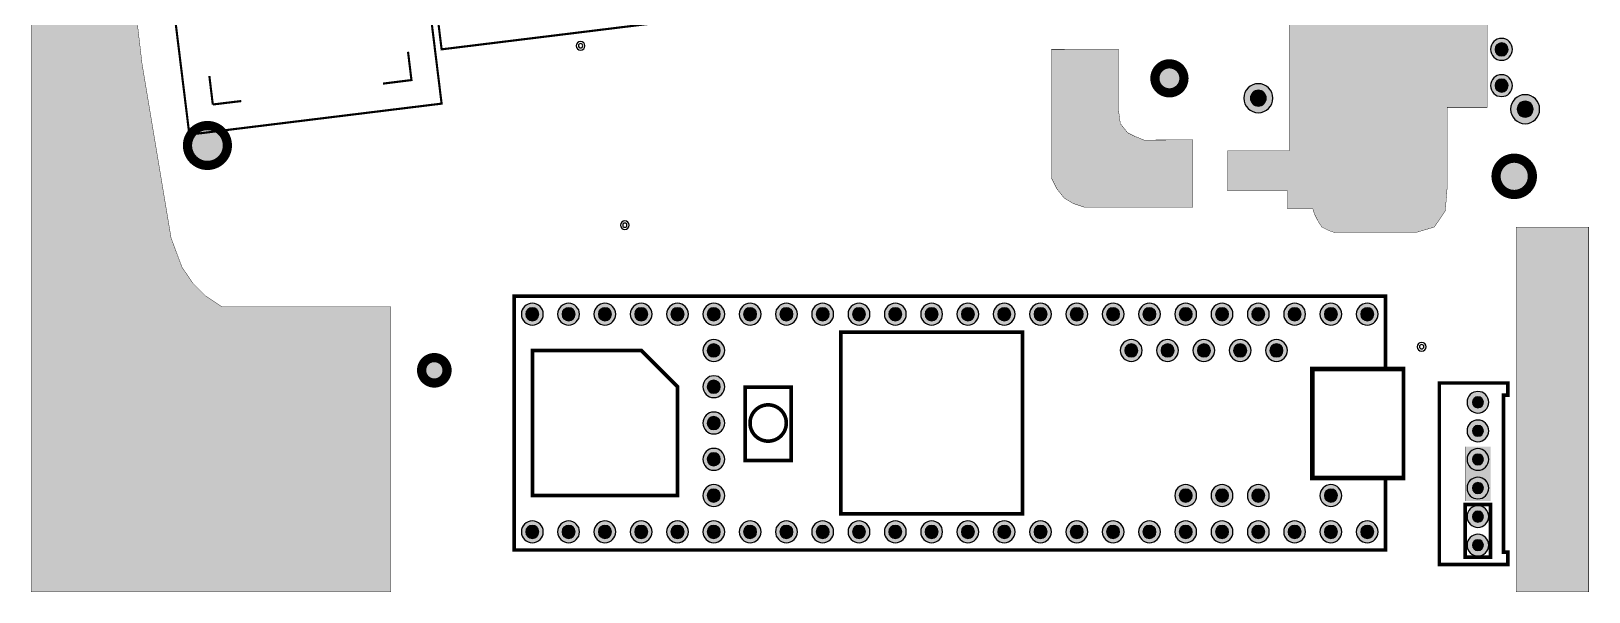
# Model space of a CAD drawing. Header units: millimetres. Extents: x 0 to 109, y -116 to 0.
# Drawn here: x -0.1 to 108.9, y -116.1 to -76.8 of the extents above; entities that cross this region are included whole.
import ezdxf

# ---------------------------------------------------------------- set-up
doc = ezdxf.new("R2010")
doc.units = ezdxf.units.MM
doc.header["$MEASUREMENT"] = 0
for name, color, linetype, true_color in [('Hole-Layer', 7, 'Continuous', 0x222222), ('Multi-Layer', 7, 'Continuous', 0xc0c0c0), ('Top-Silkscreen-Layer', 7, 'Continuous', 0xffcc00)]:
    doc.layers.add(name, color=color, linetype=linetype, true_color=true_color)

msp = doc.modelspace()

# ---------------------------------------------------------------- hatches: boundary and pattern name
at = {"layer": 'Hole-Layer'}
for points in [[(102.29, -78.11, 1), (103.2, -78.11, 1)], [(102.29, -80.65, 1), (103.2, -80.65, 1)], [(85.17, -81.53, 1), (86.28, -81.53, 1)], [(103.84, -82.3, 1), (104.95, -82.3, 1)], [(34.47, -96.65, 1), (35.38, -96.65, 1)], [(37.01, -96.65, 1), (37.92, -96.65, 1)], [(39.55, -96.65, 1), (40.46, -96.65, 1)], [(42.09, -96.65, 1), (43, -96.65, 1)], [(44.63, -96.65, 1), (45.54, -96.65, 1)], [(47.17, -96.65, 1), (48.08, -96.65, 1)], [(49.71, -96.65, 1), (50.62, -96.65, 1)], [(52.25, -96.65, 1), (53.16, -96.65, 1)], [(54.79, -96.65, 1), (55.7, -96.65, 1)], [(57.33, -96.65, 1), (58.24, -96.65, 1)], [(59.87, -96.65, 1), (60.78, -96.65, 1)], [(62.41, -96.65, 1), (63.32, -96.65, 1)], [(64.95, -96.65, 1), (65.86, -96.65, 1)], [(67.49, -96.65, 1), (68.4, -96.65, 1)], [(70.03, -96.65, 1), (70.94, -96.65, 1)], [(72.57, -96.65, 1), (73.48, -96.65, 1)], [(75.11, -96.65, 1), (76.02, -96.65, 1)], [(77.65, -96.65, 1), (78.56, -96.65, 1)], [(80.19, -96.65, 1), (81.1, -96.65, 1)], [(82.73, -96.65, 1), (83.64, -96.65, 1)], [(85.27, -96.65, 1), (86.18, -96.65, 1)], [(87.81, -96.65, 1), (88.72, -96.65, 1)], [(90.35, -96.65, 1), (91.26, -96.65, 1)], [(92.89, -96.65, 1), (93.8, -96.65, 1)], [(47.17, -99.19, 1), (48.08, -99.19, 1)], [(76.38, -99.19, 1), (77.29, -99.19, 1)], [(78.92, -99.19, 1), (79.83, -99.19, 1)], [(81.46, -99.19, 1), (82.37, -99.19, 1)], [(84, -99.19, 1), (84.91, -99.19, 1)], [(86.54, -99.19, 1), (87.45, -99.19, 1)], [(47.17, -101.73, 1), (48.08, -101.73, 1)], [(100.71, -102.82, 1), (101.47, -102.82, 1)], [(47.17, -104.27, 1), (48.08, -104.27, 1)], [(100.71, -104.82, 1), (101.47, -104.82, 1)], [(47.17, -106.81, 1), (48.08, -106.81, 1)], [(100.71, -106.82, 1), (101.47, -106.82, 1)], [(47.17, -109.35, 1), (48.08, -109.35, 1)], [(80.19, -109.35, 1), (81.1, -109.35, 1)], [(82.73, -109.35, 1), (83.64, -109.35, 1)], [(85.27, -109.35, 1), (86.18, -109.35, 1)], [(90.35, -109.35, 1), (91.26, -109.35, 1)], [(100.71, -108.82, 1), (101.47, -108.82, 1)], [(100.71, -110.82, 1), (101.47, -110.82, 1)], [(34.47, -111.89, 1), (35.38, -111.89, 1)], [(37.01, -111.89, 1), (37.92, -111.89, 1)], [(39.55, -111.89, 1), (40.46, -111.89, 1)], [(42.09, -111.89, 1), (43, -111.89, 1)], [(44.63, -111.89, 1), (45.54, -111.89, 1)], [(47.17, -111.89, 1), (48.08, -111.89, 1)], [(49.71, -111.89, 1), (50.62, -111.89, 1)], [(52.25, -111.89, 1), (53.16, -111.89, 1)], [(54.79, -111.89, 1), (55.7, -111.89, 1)], [(57.33, -111.89, 1), (58.24, -111.89, 1)], [(59.87, -111.89, 1), (60.78, -111.89, 1)], [(62.41, -111.89, 1), (63.32, -111.89, 1)], [(64.95, -111.89, 1), (65.86, -111.89, 1)], [(67.49, -111.89, 1), (68.4, -111.89, 1)], [(70.03, -111.89, 1), (70.94, -111.89, 1)], [(72.57, -111.89, 1), (73.48, -111.89, 1)], [(75.11, -111.89, 1), (76.02, -111.89, 1)], [(77.65, -111.89, 1), (78.56, -111.89, 1)], [(80.19, -111.89, 1), (81.1, -111.89, 1)], [(82.73, -111.89, 1), (83.64, -111.89, 1)], [(85.27, -111.89, 1), (86.18, -111.89, 1)], [(87.81, -111.89, 1), (88.72, -111.89, 1)], [(90.35, -111.89, 1), (91.26, -111.89, 1)], [(92.89, -111.89, 1), (93.8, -111.89, 1)], [(100.71, -112.82, 1), (101.47, -112.82, 1)]]:
    msp.add_hatch(color=256, dxfattribs=at).paths.add_polyline_path(points)
at = {"layer": 'Multi-Layer'}
for points in [[(9.65, -91.31), (10.41, -93.35), (11.18, -94.49), (12.07, -95.38), (13.21, -96.14), (25.02, -96.14), (25.02, -116.08), (-0.13, -116.08), (-0.13, -53.47), (0.38, -53.85), (0.89, -54.23), (1.65, -54.61), (2.29, -54.74), (3.05, -54.74), (3.68, -54.61), (4.32, -54.36), (4.57, -54.23), (4.7, -54.23), (7.62, -79.12)], [(88.01, -68.07), (88.01, -66.55), (89.54, -66.55), (89.66, -66.17), (89.79, -65.79), (90.04, -65.28), (90.55, -64.9), (91.06, -64.77), (97.16, -64.77), (97.79, -65.02), (98.17, -65.28), (98.55, -65.66), (98.81, -66.17), (98.93, -67.06), (98.93, -73.91), (101.73, -73.91), (101.73, -82.17), (98.93, -82.17), (98.93, -87.88), (98.81, -89.41), (98.04, -90.55), (96.77, -90.93), (91.06, -90.93), (90.68, -90.81), (90.42, -90.68), (90.17, -90.55), (89.92, -90.17), (89.66, -89.66), (89.54, -89.28), (87.76, -89.28), (87.76, -88.01), (83.57, -88.01), (83.57, -85.22), (87.88, -85.22), (87.88, -71.12), (83.57, -71.12), (83.57, -68.07)], [(101.98, -78.11, 1), (103.51, -78.11, 1)], [(101.98, -78.11, 1), (103.51, -78.11, 1)], [(101.98, -78.11, 1), (103.51, -78.11, 1)], [(71.25, -78.11), (75.95, -78.1), (75.95, -82.42), (76.07, -83.31), (76.58, -83.95), (77.09, -84.2), (77.72, -84.46), (81.15, -84.45), (81.15, -89.15), (73.53, -89.15), (72.77, -88.9), (72.14, -88.52), (71.63, -87.88), (71.25, -87.12)], [(78.49, -80.14, 1), (80.52, -80.14, 1)], [(84.71, -81.53, 1), (86.74, -81.53, 1)], [(84.71, -81.53, 1), (86.74, -81.53, 1)], [(84.71, -81.53, 1), (86.74, -81.53, 1)], [(101.98, -80.65, 1), (103.51, -80.65, 1)], [(101.98, -80.65, 1), (103.51, -80.65, 1)], [(101.98, -80.65, 1), (103.51, -80.65, 1)], [(103.38, -82.3, 1), (105.41, -82.3, 1)], [(103.38, -82.3, 1), (105.41, -82.3, 1)], [(103.38, -82.3, 1), (105.41, -82.3, 1)], [(10.8, -84.84, 1), (13.59, -84.84, 1)], [(102.36, -87, 1), (104.9, -87, 1)], [(108.84, -90.55), (108.84, -116.08), (103.76, -116.08), (103.76, -90.55)], [(34.16, -96.65, 1), (35.69, -96.65, 1)], [(34.16, -96.65, 1), (35.69, -96.65, 1)], [(34.16, -96.65, 1), (35.69, -96.65, 1)], [(36.7, -96.65, 1), (38.23, -96.65, 1)], [(36.7, -96.65, 1), (38.23, -96.65, 1)], [(36.7, -96.65, 1), (38.23, -96.65, 1)], [(39.24, -96.65, 1), (40.77, -96.65, 1)], [(39.24, -96.65, 1), (40.77, -96.65, 1)], [(39.24, -96.65, 1), (40.77, -96.65, 1)], [(41.78, -96.65, 1), (43.31, -96.65, 1)], [(41.78, -96.65, 1), (43.31, -96.65, 1)], [(41.78, -96.65, 1), (43.31, -96.65, 1)], [(44.32, -96.65, 1), (45.85, -96.65, 1)], [(44.32, -96.65, 1), (45.85, -96.65, 1)], [(44.32, -96.65, 1), (45.85, -96.65, 1)], [(46.86, -96.65, 1), (48.39, -96.65, 1)], [(46.86, -96.65, 1), (48.39, -96.65, 1)], [(46.86, -96.65, 1), (48.39, -96.65, 1)], [(49.4, -96.65, 1), (50.93, -96.65, 1)], [(49.4, -96.65, 1), (50.93, -96.65, 1)], [(49.4, -96.65, 1), (50.93, -96.65, 1)], [(51.94, -96.65, 1), (53.47, -96.65, 1)], [(51.94, -96.65, 1), (53.47, -96.65, 1)], [(51.94, -96.65, 1), (53.47, -96.65, 1)], [(54.48, -96.65, 1), (56.01, -96.65, 1)], [(54.48, -96.65, 1), (56.01, -96.65, 1)], [(54.48, -96.65, 1), (56.01, -96.65, 1)], [(57.02, -96.65, 1), (58.55, -96.65, 1)], [(57.02, -96.65, 1), (58.55, -96.65, 1)], [(57.02, -96.65, 1), (58.55, -96.65, 1)], [(59.56, -96.65, 1), (61.09, -96.65, 1)], [(59.56, -96.65, 1), (61.09, -96.65, 1)], [(59.56, -96.65, 1), (61.09, -96.65, 1)], [(62.1, -96.65, 1), (63.63, -96.65, 1)], [(62.1, -96.65, 1), (63.63, -96.65, 1)], [(62.1, -96.65, 1), (63.63, -96.65, 1)], [(64.64, -96.65, 1), (66.17, -96.65, 1)], [(64.64, -96.65, 1), (66.17, -96.65, 1)], [(64.64, -96.65, 1), (66.17, -96.65, 1)], [(67.18, -96.65, 1), (68.71, -96.65, 1)], [(67.18, -96.65, 1), (68.71, -96.65, 1)], [(67.18, -96.65, 1), (68.71, -96.65, 1)], [(69.72, -96.65, 1), (71.25, -96.65, 1)], [(69.72, -96.65, 1), (71.25, -96.65, 1)], [(69.72, -96.65, 1), (71.25, -96.65, 1)], [(72.26, -96.65, 1), (73.79, -96.65, 1)], [(72.26, -96.65, 1), (73.79, -96.65, 1)], [(72.26, -96.65, 1), (73.79, -96.65, 1)], [(74.8, -96.65, 1), (76.33, -96.65, 1)], [(74.8, -96.65, 1), (76.33, -96.65, 1)], [(74.8, -96.65, 1), (76.33, -96.65, 1)], [(77.34, -96.65, 1), (78.87, -96.65, 1)], [(77.34, -96.65, 1), (78.87, -96.65, 1)], [(77.34, -96.65, 1), (78.87, -96.65, 1)], [(79.88, -96.65, 1), (81.41, -96.65, 1)], [(79.88, -96.65, 1), (81.41, -96.65, 1)], [(79.88, -96.65, 1), (81.41, -96.65, 1)], [(82.42, -96.65, 1), (83.95, -96.65, 1)], [(82.42, -96.65, 1), (83.95, -96.65, 1)], [(82.42, -96.65, 1), (83.95, -96.65, 1)], [(84.96, -96.65, 1), (86.49, -96.65, 1)], [(84.96, -96.65, 1), (86.49, -96.65, 1)], [(84.96, -96.65, 1), (86.49, -96.65, 1)], [(87.5, -96.65, 1), (89.03, -96.65, 1)], [(87.5, -96.65, 1), (89.03, -96.65, 1)], [(87.5, -96.65, 1), (89.03, -96.65, 1)], [(90.04, -96.65, 1), (91.57, -96.65, 1)], [(90.04, -96.65, 1), (91.57, -96.65, 1)], [(90.04, -96.65, 1), (91.57, -96.65, 1)], [(92.58, -96.65, 1), (94.11, -96.65, 1)], [(92.58, -96.65, 1), (94.11, -96.65, 1)], [(92.58, -96.65, 1), (94.11, -96.65, 1)], [(46.86, -99.19, 1), (48.39, -99.19, 1)], [(46.86, -99.19, 1), (48.39, -99.19, 1)], [(46.86, -99.19, 1), (48.39, -99.19, 1)], [(76.07, -99.19, 1), (77.6, -99.19, 1)], [(76.07, -99.19, 1), (77.6, -99.19, 1)], [(76.07, -99.19, 1), (77.6, -99.19, 1)], [(78.61, -99.19, 1), (80.14, -99.19, 1)], [(78.61, -99.19, 1), (80.14, -99.19, 1)], [(78.61, -99.19, 1), (80.14, -99.19, 1)], [(81.15, -99.19, 1), (82.68, -99.19, 1)], [(81.15, -99.19, 1), (82.68, -99.19, 1)], [(81.15, -99.19, 1), (82.68, -99.19, 1)], [(83.69, -99.19, 1), (85.22, -99.19, 1)], [(83.69, -99.19, 1), (85.22, -99.19, 1)], [(83.69, -99.19, 1), (85.22, -99.19, 1)], [(86.23, -99.19, 1), (87.76, -99.19, 1)], [(86.23, -99.19, 1), (87.76, -99.19, 1)], [(86.23, -99.19, 1), (87.76, -99.19, 1)], [(27.18, -100.58, 1), (28.96, -100.58, 1)], [(46.86, -101.73, 1), (48.39, -101.73, 1)], [(46.86, -101.73, 1), (48.39, -101.73, 1)], [(46.86, -101.73, 1), (48.39, -101.73, 1)], [(100.33, -102.82, 1), (101.85, -102.82, 1)], [(100.33, -102.82, 1), (101.85, -102.82, 1)], [(100.33, -102.82, 1), (101.85, -102.82, 1)], [(46.86, -104.27, 1), (48.39, -104.27, 1)], [(46.86, -104.27, 1), (48.39, -104.27, 1)], [(46.86, -104.27, 1), (48.39, -104.27, 1)], [(100.33, -104.82, 1), (101.85, -104.82, 1)], [(100.33, -104.82, 1), (101.85, -104.82, 1)], [(100.33, -104.82, 1), (101.85, -104.82, 1)], [(46.86, -106.81, 1), (48.39, -106.81, 1)], [(46.86, -106.81, 1), (48.39, -106.81, 1)], [(46.86, -106.81, 1), (48.39, -106.81, 1)], [(100.33, -106.82, 1), (101.85, -106.82, 1)], [(100.33, -106.82, 1), (101.85, -106.82, 1)], [(100.33, -106.82, 1), (101.85, -106.82, 1)], [(46.86, -109.35, 1), (48.39, -109.35, 1)], [(46.86, -109.35, 1), (48.39, -109.35, 1)], [(46.86, -109.35, 1), (48.39, -109.35, 1)], [(79.88, -109.35, 1), (81.41, -109.35, 1)], [(79.88, -109.35, 1), (81.41, -109.35, 1)], [(79.88, -109.35, 1), (81.41, -109.35, 1)], [(82.42, -109.35, 1), (83.95, -109.35, 1)], [(82.42, -109.35, 1), (83.95, -109.35, 1)], [(82.42, -109.35, 1), (83.95, -109.35, 1)], [(84.96, -109.35, 1), (86.49, -109.35, 1)], [(84.96, -109.35, 1), (86.49, -109.35, 1)], [(84.96, -109.35, 1), (86.49, -109.35, 1)], [(90.04, -109.35, 1), (91.57, -109.35, 1)], [(90.04, -109.35, 1), (91.57, -109.35, 1)], [(90.04, -109.35, 1), (91.57, -109.35, 1)], [(100.33, -108.82, 1), (101.85, -108.82, 1)], [(100.33, -108.82, 1), (101.85, -108.82, 1)], [(100.33, -108.82, 1), (101.85, -108.82, 1)], [(100.33, -110.82, 1), (101.85, -110.82, 1)], [(100.33, -110.82, 1), (101.85, -110.82, 1)], [(100.33, -110.82, 1), (101.85, -110.82, 1)], [(34.16, -111.89, 1), (35.69, -111.89, 1)], [(34.16, -111.89, 1), (35.69, -111.89, 1)], [(34.16, -111.89, 1), (35.69, -111.89, 1)], [(36.7, -111.89, 1), (38.23, -111.89, 1)], [(36.7, -111.89, 1), (38.23, -111.89, 1)], [(36.7, -111.89, 1), (38.23, -111.89, 1)], [(39.24, -111.89, 1), (40.77, -111.89, 1)], [(39.24, -111.89, 1), (40.77, -111.89, 1)], [(39.24, -111.89, 1), (40.77, -111.89, 1)], [(41.78, -111.89, 1), (43.31, -111.89, 1)], [(41.78, -111.89, 1), (43.31, -111.89, 1)], [(41.78, -111.89, 1), (43.31, -111.89, 1)], [(44.32, -111.89, 1), (45.85, -111.89, 1)], [(44.32, -111.89, 1), (45.85, -111.89, 1)], [(44.32, -111.89, 1), (45.85, -111.89, 1)], [(46.86, -111.89, 1), (48.39, -111.89, 1)], [(46.86, -111.89, 1), (48.39, -111.89, 1)], [(46.86, -111.89, 1), (48.39, -111.89, 1)], [(49.4, -111.89, 1), (50.93, -111.89, 1)], [(49.4, -111.89, 1), (50.93, -111.89, 1)], [(49.4, -111.89, 1), (50.93, -111.89, 1)], [(51.94, -111.89, 1), (53.47, -111.89, 1)], [(51.94, -111.89, 1), (53.47, -111.89, 1)], [(51.94, -111.89, 1), (53.47, -111.89, 1)], [(54.48, -111.89, 1), (56.01, -111.89, 1)], [(54.48, -111.89, 1), (56.01, -111.89, 1)], [(54.48, -111.89, 1), (56.01, -111.89, 1)], [(57.02, -111.89, 1), (58.55, -111.89, 1)], [(57.02, -111.89, 1), (58.55, -111.89, 1)], [(57.02, -111.89, 1), (58.55, -111.89, 1)], [(59.56, -111.89, 1), (61.09, -111.89, 1)], [(59.56, -111.89, 1), (61.09, -111.89, 1)], [(59.56, -111.89, 1), (61.09, -111.89, 1)], [(62.1, -111.89, 1), (63.63, -111.89, 1)], [(62.1, -111.89, 1), (63.63, -111.89, 1)], [(62.1, -111.89, 1), (63.63, -111.89, 1)], [(64.64, -111.89, 1), (66.17, -111.89, 1)], [(64.64, -111.89, 1), (66.17, -111.89, 1)], [(64.64, -111.89, 1), (66.17, -111.89, 1)], [(67.18, -111.89, 1), (68.71, -111.89, 1)], [(67.18, -111.89, 1), (68.71, -111.89, 1)], [(67.18, -111.89, 1), (68.71, -111.89, 1)], [(69.72, -111.89, 1), (71.25, -111.89, 1)], [(69.72, -111.89, 1), (71.25, -111.89, 1)], [(69.72, -111.89, 1), (71.25, -111.89, 1)], [(72.26, -111.89, 1), (73.79, -111.89, 1)], [(72.26, -111.89, 1), (73.79, -111.89, 1)], [(72.26, -111.89, 1), (73.79, -111.89, 1)], [(74.8, -111.89, 1), (76.33, -111.89, 1)], [(74.8, -111.89, 1), (76.33, -111.89, 1)], [(74.8, -111.89, 1), (76.33, -111.89, 1)], [(77.34, -111.89, 1), (78.87, -111.89, 1)], [(77.34, -111.89, 1), (78.87, -111.89, 1)], [(77.34, -111.89, 1), (78.87, -111.89, 1)], [(79.88, -111.89, 1), (81.41, -111.89, 1)], [(79.88, -111.89, 1), (81.41, -111.89, 1)], [(79.88, -111.89, 1), (81.41, -111.89, 1)], [(82.42, -111.89, 1), (83.95, -111.89, 1)], [(82.42, -111.89, 1), (83.95, -111.89, 1)], [(82.42, -111.89, 1), (83.95, -111.89, 1)], [(84.96, -111.89, 1), (86.49, -111.89, 1)], [(84.96, -111.89, 1), (86.49, -111.89, 1)], [(84.96, -111.89, 1), (86.49, -111.89, 1)], [(87.5, -111.89, 1), (89.03, -111.89, 1)], [(87.5, -111.89, 1), (89.03, -111.89, 1)], [(87.5, -111.89, 1), (89.03, -111.89, 1)], [(90.04, -111.89, 1), (91.57, -111.89, 1)], [(90.04, -111.89, 1), (91.57, -111.89, 1)], [(90.04, -111.89, 1), (91.57, -111.89, 1)], [(92.58, -111.89, 1), (94.11, -111.89, 1)], [(92.58, -111.89, 1), (94.11, -111.89, 1)], [(92.58, -111.89, 1), (94.11, -111.89, 1)], [(100.33, -112.82, 1), (101.85, -112.82, 1)], [(100.33, -112.82, 1), (101.85, -112.82, 1)], [(100.33, -112.82, 1), (101.85, -112.82, 1)]]:
    msp.add_hatch(color=256, dxfattribs=at).paths.add_polyline_path(points)
at = {"layer": 'Top-Silkscreen-Layer'}
msp.add_hatch(color=256, dxfattribs=at).paths.add_polyline_path([(100.2, -105.92), (101.98, -105.92), (101.98, -109.73), (100.2, -109.73)])

# ---------------------------------------------------------------- linework, layer by layer
at = {"layer": 'Hole-Layer'}
for points in [[(38.15, -77.86, 1), (38.46, -77.86), (38.46, -77.86, 1), (38.15, -77.86)], [(85.17, -81.53, 1), (86.28, -81.53), (86.28, -81.53, 1), (85.17, -81.53)], [(103.84, -82.3, 1), (104.95, -82.3), (104.95, -82.3, 1), (103.84, -82.3)], [(41.25, -90.42, 1), (41.55, -90.42), (41.55, -90.42, 1), (41.25, -90.42)]]:
    msp.add_lwpolyline(points, format="xyb", dxfattribs=at)
for points in [[(102.29, -78.11, 1), (103.2, -78.11, 1)], [(102.29, -80.65, 1), (103.2, -80.65, 1)], [(34.47, -96.65, 1), (35.38, -96.65, 1)], [(37.01, -96.65, 1), (37.92, -96.65, 1)], [(39.55, -96.65, 1), (40.46, -96.65, 1)], [(42.09, -96.65, 1), (43, -96.65, 1)], [(44.63, -96.65, 1), (45.54, -96.65, 1)], [(47.17, -96.65, 1), (48.08, -96.65, 1)], [(49.71, -96.65, 1), (50.62, -96.65, 1)], [(52.25, -96.65, 1), (53.16, -96.65, 1)], [(54.79, -96.65, 1), (55.7, -96.65, 1)], [(57.33, -96.65, 1), (58.24, -96.65, 1)], [(59.87, -96.65, 1), (60.78, -96.65, 1)], [(62.41, -96.65, 1), (63.32, -96.65, 1)], [(64.95, -96.65, 1), (65.86, -96.65, 1)], [(67.49, -96.65, 1), (68.4, -96.65, 1)], [(70.03, -96.65, 1), (70.94, -96.65, 1)], [(72.57, -96.65, 1), (73.48, -96.65, 1)], [(75.11, -96.65, 1), (76.02, -96.65, 1)], [(77.65, -96.65, 1), (78.56, -96.65, 1)], [(80.19, -96.65, 1), (81.1, -96.65, 1)], [(82.73, -96.65, 1), (83.64, -96.65, 1)], [(85.27, -96.65, 1), (86.18, -96.65, 1)], [(87.81, -96.65, 1), (88.72, -96.65, 1)], [(90.35, -96.65, 1), (91.26, -96.65, 1)], [(92.89, -96.65, 1), (93.8, -96.65, 1)], [(47.17, -99.19, 1), (48.08, -99.19, 1)], [(76.38, -99.19, 1), (77.29, -99.19, 1)], [(78.92, -99.19, 1), (79.83, -99.19, 1)], [(81.46, -99.19, 1), (82.37, -99.19, 1)], [(84, -99.19, 1), (84.91, -99.19, 1)], [(86.54, -99.19, 1), (87.45, -99.19, 1)], [(97, -98.93, 1), (97.31, -98.93, 1)], [(47.17, -101.73, 1), (48.08, -101.73, 1)], [(100.71, -102.82, 1), (101.47, -102.82, 1)], [(47.17, -104.27, 1), (48.08, -104.27, 1)], [(100.71, -104.82, 1), (101.47, -104.82, 1)], [(47.17, -106.81, 1), (48.08, -106.81, 1)], [(100.71, -106.82, 1), (101.47, -106.82, 1)], [(47.17, -109.35, 1), (48.08, -109.35, 1)], [(80.19, -109.35, 1), (81.1, -109.35, 1)], [(82.73, -109.35, 1), (83.64, -109.35, 1)], [(85.27, -109.35, 1), (86.18, -109.35, 1)], [(90.35, -109.35, 1), (91.26, -109.35, 1)], [(100.71, -108.82, 1), (101.47, -108.82, 1)], [(100.71, -110.82, 1), (101.47, -110.82, 1)], [(34.47, -111.89, 1), (35.38, -111.89, 1)], [(37.01, -111.89, 1), (37.92, -111.89, 1)], [(39.55, -111.89, 1), (40.46, -111.89, 1)], [(42.09, -111.89, 1), (43, -111.89, 1)], [(44.63, -111.89, 1), (45.54, -111.89, 1)], [(47.17, -111.89, 1), (48.08, -111.89, 1)], [(49.71, -111.89, 1), (50.62, -111.89, 1)], [(52.25, -111.89, 1), (53.16, -111.89, 1)], [(54.79, -111.89, 1), (55.7, -111.89, 1)], [(57.33, -111.89, 1), (58.24, -111.89, 1)], [(59.87, -111.89, 1), (60.78, -111.89, 1)], [(62.41, -111.89, 1), (63.32, -111.89, 1)], [(64.95, -111.89, 1), (65.86, -111.89, 1)], [(67.49, -111.89, 1), (68.4, -111.89, 1)], [(70.03, -111.89, 1), (70.94, -111.89, 1)], [(72.57, -111.89, 1), (73.48, -111.89, 1)], [(75.11, -111.89, 1), (76.02, -111.89, 1)], [(77.65, -111.89, 1), (78.56, -111.89, 1)], [(80.19, -111.89, 1), (81.1, -111.89, 1)], [(82.73, -111.89, 1), (83.64, -111.89, 1)], [(85.27, -111.89, 1), (86.18, -111.89, 1)], [(87.81, -111.89, 1), (88.72, -111.89, 1)], [(90.35, -111.89, 1), (91.26, -111.89, 1)], [(92.89, -111.89, 1), (93.8, -111.89, 1)], [(100.71, -112.82, 1), (101.47, -112.82, 1)]]:
    msp.add_lwpolyline(points, format="xyb", close=True, dxfattribs=at)
at = {"layer": 'Multi-Layer', "const_width": 0.0254}
for points in [[(9.65, -91.31), (10.41, -93.35), (11.18, -94.49), (12.07, -95.38), (13.21, -96.14), (25.02, -96.14), (25.02, -116.08), (-0.13, -116.08), (-0.13, -53.47), (0.38, -53.85), (0.89, -54.23), (1.65, -54.61), (2.29, -54.74), (3.05, -54.74), (3.68, -54.61), (4.32, -54.36), (4.57, -54.23), (4.7, -54.23), (7.62, -79.12)], [(71.25, -78.11), (75.95, -78.1), (75.95, -82.42), (76.07, -83.31), (76.58, -83.95), (77.09, -84.2), (77.72, -84.46), (81.15, -84.45), (81.15, -89.15), (73.53, -89.15), (72.77, -88.9), (72.14, -88.52), (71.63, -87.88), (71.25, -87.12)], [(108.84, -90.55), (108.84, -116.08), (103.76, -116.08), (103.76, -90.55)]]:
    msp.add_lwpolyline(points, close=True, dxfattribs=at)
msp.add_lwpolyline([(101.73, -73.91), (101.73, -82.17), (98.93, -82.17), (98.93, -87.88), (98.81, -89.41), (98.04, -90.55), (96.77, -90.93), (91.06, -90.93), (90.68, -90.81), (90.42, -90.68), (90.17, -90.55), (89.92, -90.17), (89.66, -89.66), (89.54, -89.28), (87.76, -89.28), (87.76, -88.01), (83.57, -88.01), (83.57, -85.22), (87.88, -85.22), (87.88, -71.12)], dxfattribs=at)
at = {"layer": 'Multi-Layer'}
for points in [[(101.98, -78.11, 1), (103.51, -78.11, 1)], [(101.98, -78.11, 1), (103.51, -78.11, 1)], [(101.98, -78.11, 1), (103.51, -78.11, 1)], [(84.71, -81.53, 1), (86.74, -81.53, 1)], [(84.71, -81.53, 1), (86.74, -81.53, 1)], [(84.71, -81.53, 1), (86.74, -81.53, 1)], [(101.98, -80.65, 1), (103.51, -80.65, 1)], [(101.98, -80.65, 1), (103.51, -80.65, 1)], [(101.98, -80.65, 1), (103.51, -80.65, 1)], [(103.38, -82.3, 1), (105.41, -82.3, 1)], [(103.38, -82.3, 1), (105.41, -82.3, 1)], [(103.38, -82.3, 1), (105.41, -82.3, 1)], [(34.16, -96.65, 1), (35.69, -96.65, 1)], [(34.16, -96.65, 1), (35.69, -96.65, 1)], [(34.16, -96.65, 1), (35.69, -96.65, 1)], [(36.7, -96.65, 1), (38.23, -96.65, 1)], [(36.7, -96.65, 1), (38.23, -96.65, 1)], [(36.7, -96.65, 1), (38.23, -96.65, 1)], [(39.24, -96.65, 1), (40.77, -96.65, 1)], [(39.24, -96.65, 1), (40.77, -96.65, 1)], [(39.24, -96.65, 1), (40.77, -96.65, 1)], [(41.78, -96.65, 1), (43.31, -96.65, 1)], [(41.78, -96.65, 1), (43.31, -96.65, 1)], [(41.78, -96.65, 1), (43.31, -96.65, 1)], [(44.32, -96.65, 1), (45.85, -96.65, 1)], [(44.32, -96.65, 1), (45.85, -96.65, 1)], [(44.32, -96.65, 1), (45.85, -96.65, 1)], [(46.86, -96.65, 1), (48.39, -96.65, 1)], [(46.86, -96.65, 1), (48.39, -96.65, 1)], [(46.86, -96.65, 1), (48.39, -96.65, 1)], [(49.4, -96.65, 1), (50.93, -96.65, 1)], [(49.4, -96.65, 1), (50.93, -96.65, 1)], [(49.4, -96.65, 1), (50.93, -96.65, 1)], [(51.94, -96.65, 1), (53.47, -96.65, 1)], [(51.94, -96.65, 1), (53.47, -96.65, 1)], [(51.94, -96.65, 1), (53.47, -96.65, 1)], [(54.48, -96.65, 1), (56.01, -96.65, 1)], [(54.48, -96.65, 1), (56.01, -96.65, 1)], [(54.48, -96.65, 1), (56.01, -96.65, 1)], [(57.02, -96.65, 1), (58.55, -96.65, 1)], [(57.02, -96.65, 1), (58.55, -96.65, 1)], [(57.02, -96.65, 1), (58.55, -96.65, 1)], [(59.56, -96.65, 1), (61.09, -96.65, 1)], [(59.56, -96.65, 1), (61.09, -96.65, 1)], [(59.56, -96.65, 1), (61.09, -96.65, 1)], [(62.1, -96.65, 1), (63.63, -96.65, 1)], [(62.1, -96.65, 1), (63.63, -96.65, 1)], [(62.1, -96.65, 1), (63.63, -96.65, 1)], [(64.64, -96.65, 1), (66.17, -96.65, 1)], [(64.64, -96.65, 1), (66.17, -96.65, 1)], [(64.64, -96.65, 1), (66.17, -96.65, 1)], [(67.18, -96.65, 1), (68.71, -96.65, 1)], [(67.18, -96.65, 1), (68.71, -96.65, 1)], [(67.18, -96.65, 1), (68.71, -96.65, 1)], [(69.72, -96.65, 1), (71.25, -96.65, 1)], [(69.72, -96.65, 1), (71.25, -96.65, 1)], [(69.72, -96.65, 1), (71.25, -96.65, 1)], [(72.26, -96.65, 1), (73.79, -96.65, 1)], [(72.26, -96.65, 1), (73.79, -96.65, 1)], [(72.26, -96.65, 1), (73.79, -96.65, 1)], [(74.8, -96.65, 1), (76.33, -96.65, 1)], [(74.8, -96.65, 1), (76.33, -96.65, 1)], [(74.8, -96.65, 1), (76.33, -96.65, 1)], [(77.34, -96.65, 1), (78.87, -96.65, 1)], [(77.34, -96.65, 1), (78.87, -96.65, 1)], [(77.34, -96.65, 1), (78.87, -96.65, 1)], [(79.88, -96.65, 1), (81.41, -96.65, 1)], [(79.88, -96.65, 1), (81.41, -96.65, 1)], [(79.88, -96.65, 1), (81.41, -96.65, 1)], [(82.42, -96.65, 1), (83.95, -96.65, 1)], [(82.42, -96.65, 1), (83.95, -96.65, 1)], [(82.42, -96.65, 1), (83.95, -96.65, 1)], [(84.96, -96.65, 1), (86.49, -96.65, 1)], [(84.96, -96.65, 1), (86.49, -96.65, 1)], [(84.96, -96.65, 1), (86.49, -96.65, 1)], [(87.5, -96.65, 1), (89.03, -96.65, 1)], [(87.5, -96.65, 1), (89.03, -96.65, 1)], [(87.5, -96.65, 1), (89.03, -96.65, 1)], [(90.04, -96.65, 1), (91.57, -96.65, 1)], [(90.04, -96.65, 1), (91.57, -96.65, 1)], [(90.04, -96.65, 1), (91.57, -96.65, 1)], [(92.58, -96.65, 1), (94.11, -96.65, 1)], [(92.58, -96.65, 1), (94.11, -96.65, 1)], [(92.58, -96.65, 1), (94.11, -96.65, 1)], [(46.86, -99.19, 1), (48.39, -99.19, 1)], [(46.86, -99.19, 1), (48.39, -99.19, 1)], [(46.86, -99.19, 1), (48.39, -99.19, 1)], [(76.07, -99.19, 1), (77.6, -99.19, 1)], [(76.07, -99.19, 1), (77.6, -99.19, 1)], [(76.07, -99.19, 1), (77.6, -99.19, 1)], [(78.61, -99.19, 1), (80.14, -99.19, 1)], [(78.61, -99.19, 1), (80.14, -99.19, 1)], [(78.61, -99.19, 1), (80.14, -99.19, 1)], [(81.15, -99.19, 1), (82.68, -99.19, 1)], [(81.15, -99.19, 1), (82.68, -99.19, 1)], [(81.15, -99.19, 1), (82.68, -99.19, 1)], [(83.69, -99.19, 1), (85.22, -99.19, 1)], [(83.69, -99.19, 1), (85.22, -99.19, 1)], [(83.69, -99.19, 1), (85.22, -99.19, 1)], [(86.23, -99.19, 1), (87.76, -99.19, 1)], [(86.23, -99.19, 1), (87.76, -99.19, 1)], [(86.23, -99.19, 1), (87.76, -99.19, 1)], [(46.86, -101.73, 1), (48.39, -101.73, 1)], [(46.86, -101.73, 1), (48.39, -101.73, 1)], [(46.86, -101.73, 1), (48.39, -101.73, 1)], [(100.33, -102.82, 1), (101.85, -102.82, 1)], [(100.33, -102.82, 1), (101.85, -102.82, 1)], [(100.33, -102.82, 1), (101.85, -102.82, 1)], [(46.86, -104.27, 1), (48.39, -104.27, 1)], [(46.86, -104.27, 1), (48.39, -104.27, 1)], [(46.86, -104.27, 1), (48.39, -104.27, 1)], [(100.33, -104.82, 1), (101.85, -104.82, 1)], [(100.33, -104.82, 1), (101.85, -104.82, 1)], [(100.33, -104.82, 1), (101.85, -104.82, 1)], [(46.86, -106.81, 1), (48.39, -106.81, 1)], [(46.86, -106.81, 1), (48.39, -106.81, 1)], [(46.86, -106.81, 1), (48.39, -106.81, 1)], [(100.33, -106.82, 1), (101.85, -106.82, 1)], [(100.33, -106.82, 1), (101.85, -106.82, 1)], [(100.33, -106.82, 1), (101.85, -106.82, 1)], [(46.86, -109.35, 1), (48.39, -109.35, 1)], [(46.86, -109.35, 1), (48.39, -109.35, 1)], [(46.86, -109.35, 1), (48.39, -109.35, 1)], [(79.88, -109.35, 1), (81.41, -109.35, 1)], [(79.88, -109.35, 1), (81.41, -109.35, 1)], [(79.88, -109.35, 1), (81.41, -109.35, 1)], [(82.42, -109.35, 1), (83.95, -109.35, 1)], [(82.42, -109.35, 1), (83.95, -109.35, 1)], [(82.42, -109.35, 1), (83.95, -109.35, 1)], [(84.96, -109.35, 1), (86.49, -109.35, 1)], [(84.96, -109.35, 1), (86.49, -109.35, 1)], [(84.96, -109.35, 1), (86.49, -109.35, 1)], [(90.04, -109.35, 1), (91.57, -109.35, 1)], [(90.04, -109.35, 1), (91.57, -109.35, 1)], [(90.04, -109.35, 1), (91.57, -109.35, 1)], [(100.33, -108.82, 1), (101.85, -108.82, 1)], [(100.33, -108.82, 1), (101.85, -108.82, 1)], [(100.33, -108.82, 1), (101.85, -108.82, 1)], [(100.33, -110.82, 1), (101.85, -110.82, 1)], [(100.33, -110.82, 1), (101.85, -110.82, 1)], [(100.33, -110.82, 1), (101.85, -110.82, 1)], [(34.16, -111.89, 1), (35.69, -111.89, 1)], [(34.16, -111.89, 1), (35.69, -111.89, 1)], [(34.16, -111.89, 1), (35.69, -111.89, 1)], [(36.7, -111.89, 1), (38.23, -111.89, 1)], [(36.7, -111.89, 1), (38.23, -111.89, 1)], [(36.7, -111.89, 1), (38.23, -111.89, 1)], [(39.24, -111.89, 1), (40.77, -111.89, 1)], [(39.24, -111.89, 1), (40.77, -111.89, 1)], [(39.24, -111.89, 1), (40.77, -111.89, 1)], [(41.78, -111.89, 1), (43.31, -111.89, 1)], [(41.78, -111.89, 1), (43.31, -111.89, 1)], [(41.78, -111.89, 1), (43.31, -111.89, 1)], [(44.32, -111.89, 1), (45.85, -111.89, 1)], [(44.32, -111.89, 1), (45.85, -111.89, 1)], [(44.32, -111.89, 1), (45.85, -111.89, 1)], [(46.86, -111.89, 1), (48.39, -111.89, 1)], [(46.86, -111.89, 1), (48.39, -111.89, 1)], [(46.86, -111.89, 1), (48.39, -111.89, 1)], [(49.4, -111.89, 1), (50.93, -111.89, 1)], [(49.4, -111.89, 1), (50.93, -111.89, 1)], [(49.4, -111.89, 1), (50.93, -111.89, 1)], [(51.94, -111.89, 1), (53.47, -111.89, 1)], [(51.94, -111.89, 1), (53.47, -111.89, 1)], [(51.94, -111.89, 1), (53.47, -111.89, 1)], [(54.48, -111.89, 1), (56.01, -111.89, 1)], [(54.48, -111.89, 1), (56.01, -111.89, 1)], [(54.48, -111.89, 1), (56.01, -111.89, 1)], [(57.02, -111.89, 1), (58.55, -111.89, 1)], [(57.02, -111.89, 1), (58.55, -111.89, 1)], [(57.02, -111.89, 1), (58.55, -111.89, 1)], [(59.56, -111.89, 1), (61.09, -111.89, 1)], [(59.56, -111.89, 1), (61.09, -111.89, 1)], [(59.56, -111.89, 1), (61.09, -111.89, 1)], [(62.1, -111.89, 1), (63.63, -111.89, 1)], [(62.1, -111.89, 1), (63.63, -111.89, 1)], [(62.1, -111.89, 1), (63.63, -111.89, 1)], [(64.64, -111.89, 1), (66.17, -111.89, 1)], [(64.64, -111.89, 1), (66.17, -111.89, 1)], [(64.64, -111.89, 1), (66.17, -111.89, 1)], [(67.18, -111.89, 1), (68.71, -111.89, 1)], [(67.18, -111.89, 1), (68.71, -111.89, 1)], [(67.18, -111.89, 1), (68.71, -111.89, 1)], [(69.72, -111.89, 1), (71.25, -111.89, 1)], [(69.72, -111.89, 1), (71.25, -111.89, 1)], [(69.72, -111.89, 1), (71.25, -111.89, 1)], [(72.26, -111.89, 1), (73.79, -111.89, 1)], [(72.26, -111.89, 1), (73.79, -111.89, 1)], [(72.26, -111.89, 1), (73.79, -111.89, 1)], [(74.8, -111.89, 1), (76.33, -111.89, 1)], [(74.8, -111.89, 1), (76.33, -111.89, 1)], [(74.8, -111.89, 1), (76.33, -111.89, 1)], [(77.34, -111.89, 1), (78.87, -111.89, 1)], [(77.34, -111.89, 1), (78.87, -111.89, 1)], [(77.34, -111.89, 1), (78.87, -111.89, 1)], [(79.88, -111.89, 1), (81.41, -111.89, 1)], [(79.88, -111.89, 1), (81.41, -111.89, 1)], [(79.88, -111.89, 1), (81.41, -111.89, 1)], [(82.42, -111.89, 1), (83.95, -111.89, 1)], [(82.42, -111.89, 1), (83.95, -111.89, 1)], [(82.42, -111.89, 1), (83.95, -111.89, 1)], [(84.96, -111.89, 1), (86.49, -111.89, 1)], [(84.96, -111.89, 1), (86.49, -111.89, 1)], [(84.96, -111.89, 1), (86.49, -111.89, 1)], [(87.5, -111.89, 1), (89.03, -111.89, 1)], [(87.5, -111.89, 1), (89.03, -111.89, 1)], [(87.5, -111.89, 1), (89.03, -111.89, 1)], [(90.04, -111.89, 1), (91.57, -111.89, 1)], [(90.04, -111.89, 1), (91.57, -111.89, 1)], [(90.04, -111.89, 1), (91.57, -111.89, 1)], [(92.58, -111.89, 1), (94.11, -111.89, 1)], [(92.58, -111.89, 1), (94.11, -111.89, 1)], [(92.58, -111.89, 1), (94.11, -111.89, 1)], [(100.33, -112.82, 1), (101.85, -112.82, 1)], [(100.33, -112.82, 1), (101.85, -112.82, 1)], [(100.33, -112.82, 1), (101.85, -112.82, 1)]]:
    msp.add_lwpolyline(points, format="xyb", close=True, dxfattribs=at)
for points in [[(38, -77.86, 1), (38.61, -77.86), (38.61, -77.86, 1), (38, -77.86)], [(41.1, -90.42, 1), (41.71, -90.42), (41.71, -90.42, 1), (41.1, -90.42)], [(96.85, -98.93, 1), (97.46, -98.93), (97.46, -98.93, 1), (96.85, -98.93)]]:
    msp.add_lwpolyline(points, format="xyb", dxfattribs=at)
at = {"layer": 'Multi-Layer', "const_width": 0.645}
for points in [[(78.49, -80.14, 1), (80.52, -80.14, 1)], [(10.8, -84.84, 1), (13.59, -84.84, 1)], [(102.36, -87, 1), (104.9, -87, 1)], [(27.18, -100.58, 1), (28.96, -100.58, 1)]]:
    msp.add_lwpolyline(points, format="xyb", close=True, dxfattribs=at)
at = {"layer": 'Top-Silkscreen-Layer'}
for points, const_width in [([(26.41, -60.46), (44.06, -58.29), (46.23, -75.94), (28.58, -78.11)], 0.15), ([(26.41, -60.46), (44.06, -58.29), (46.23, -75.94), (28.58, -78.11)], 0.15), ([(8.76, -66.43), (26.41, -64.26), (28.58, -81.91), (10.93, -84.08)], 0.15), ([(8.76, -66.43), (26.41, -64.26), (28.58, -81.91), (10.93, -84.08)], 0.15), ([(94.62, -95.38), (33.66, -95.38), (33.66, -113.16), (94.62, -113.16), (94.62, -108.08), (95.89, -108.08), (95.89, -100.46), (94.62, -100.46)], 0.254), ([(94.62, -95.38), (33.66, -95.38), (33.66, -113.16), (94.62, -113.16), (94.62, -108.08), (95.89, -108.08), (95.89, -100.46), (94.62, -100.46)], 0.254), ([(69.22, -97.92), (56.52, -97.92), (56.52, -110.62), (69.22, -110.62)], 0.254), ([(69.22, -97.92), (56.52, -97.92), (56.52, -110.62), (69.22, -110.62)], 0.254), ([(34.93, -99.19), (34.93, -109.35), (45.09, -109.35), (45.09, -101.73), (42.55, -99.19)], 0.254), ([(34.93, -99.19), (34.93, -109.35), (45.09, -109.35), (45.09, -101.73), (42.55, -99.19)], 0.254), ([(89.54, -100.46), (89.54, -108.16), (89.47, -108.16), (89.47, -100.46)], 0.254), ([(89.54, -100.46), (89.54, -108.16), (89.47, -108.16), (89.47, -100.46)], 0.254), ([(95.89, -100.46), (95.89, -100.53), (89.54, -100.53), (89.54, -100.46)], 0.254), ([(95.89, -100.46), (95.89, -100.53), (89.54, -100.53), (89.54, -100.46)], 0.254), ([(53.03, -101.77), (53.03, -106.89), (49.83, -106.89), (49.83, -101.77)], 0.254), ([(53.03, -101.77), (53.03, -106.89), (49.83, -106.89), (49.83, -101.77)], 0.254), ([(100.2, -105.92), (101.98, -105.92), (101.98, -109.73), (100.2, -109.73)], 0.00508), ([(95.89, -108.08), (95.89, -108.15), (89.54, -108.15), (89.54, -108.08)], 0.254), ([(95.89, -108.08), (95.89, -108.15), (89.54, -108.15), (89.54, -108.08)], 0.254), ([(100.2, -109.98), (101.98, -109.98), (101.98, -113.67), (100.2, -113.67)], 0.254)]:
    msp.add_lwpolyline(points, close=True, dxfattribs=dict(at, const_width=const_width))
for points, const_width in [([(24.48, -80.51), (26.47, -80.26), (26.23, -78.28)], 0.15), ([(24.48, -80.51), (26.47, -80.26), (26.23, -78.28)], 0.15), ([(26.47, -80.26), (26.23, -78.28)], 0.15), ([(26.47, -80.26), (26.23, -78.28)], 0.15), ([(12.33, -79.98), (12.57, -81.97)], 0.15), ([(12.33, -79.98), (12.57, -81.97)], 0.15), ([(24.48, -80.51), (26.47, -80.26)], 0.15), ([(24.48, -80.51), (26.47, -80.26)], 0.15), ([(12.57, -81.97), (14.56, -81.73)], 0.15), ([(12.57, -81.97), (14.56, -81.73)], 0.15), ([(102.89, -105.32), (102.89, -102.32), (103.19, -102.32), (103.19, -101.47), (98.39, -101.47), (98.39, -103.47), (98.39, -105.47), (98.39, -107.47), (98.39, -109.47), (98.39, -114.17), (103.19, -114.17), (103.19, -113.32), (102.89, -113.32), (102.89, -110.32)], 0.254), ([(102.89, -105.32), (102.89, -102.32), (103.19, -102.32), (103.19, -101.47), (98.39, -101.47), (98.39, -103.47), (98.39, -105.47), (98.39, -107.47), (98.39, -109.47), (98.39, -114.17), (103.19, -114.17), (103.19, -113.32), (102.89, -113.32), (102.89, -110.32)], 0.254), ([(98.39, -103.47), (98.39, -105.47)], 0.254), ([(98.39, -103.47), (98.39, -105.47)], 0.254), ([(102.89, -104.32), (102.89, -107.32)], 0.254), ([(102.89, -104.32), (102.89, -107.32)], 0.254), ([(102.89, -106.32), (102.89, -109.32)], 0.254), ([(102.89, -106.32), (102.89, -109.32)], 0.254), ([(102.89, -108.32), (102.89, -111.32)], 0.254), ([(102.89, -108.32), (102.89, -111.32)], 0.254)]:
    msp.add_lwpolyline(points, dxfattribs=dict(at, const_width=const_width))
at = {"layer": 'Top-Silkscreen-Layer', "const_width": 0.254}
msp.add_lwpolyline([(50.16, -104.27, 1), (52.7, -104.27, 1)], format="xyb", close=True, dxfattribs=at)
msp.add_lwpolyline([(50.16, -104.27, 1), (52.7, -104.27, 1)], format="xyb", close=True, dxfattribs=at)

doc.saveas('drawing.dxf')
